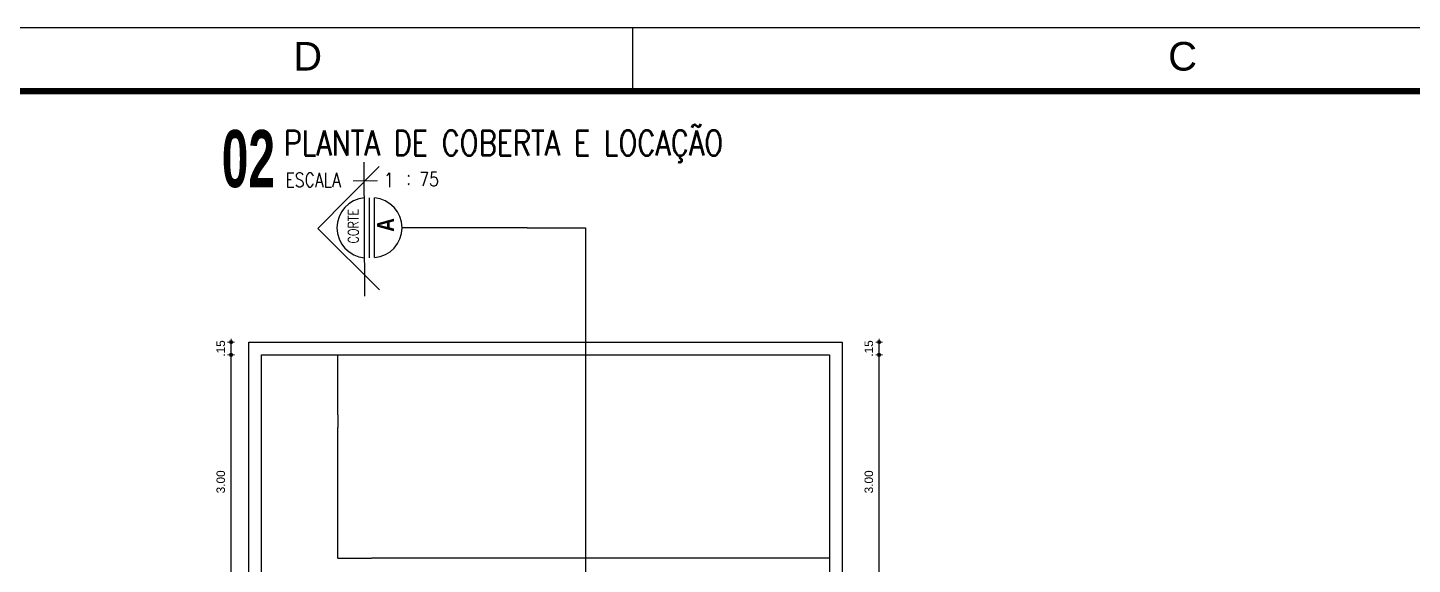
# Model space of a CAD drawing. Header units: millimetres. Extents: x 3724 to 8454, y 143 to 322.
# Drawn here: x 3739.86 to 3756.2, y 180.92 to 187.26 of the extents above; entities that cross this region are included whole.
import ezdxf
from ezdxf.enums import TextEntityAlignment as Align

# ---------------------------------------------------------------- set-up
doc = ezdxf.new("R2010")
doc.units = ezdxf.units.MM
doc.header["$LTSCALE"] = 20
doc.linetypes.add('DASHDOT2', pattern=[12.7, 6.35, -3.175, 0, -3.175])
for name, color, linetype in [('0-COTAS', 8, 'Continuous'), ('A-PEN-08', 8, 'Continuous'), ('A-PEN-B', 5, 'Continuous'), ('A-PEN-C', 4, 'Continuous'), ('A-PEN-R', 1, 'Continuous'), ('E-TXT-G', 3, 'Continuous'), ('E-TXT-Y', 2, 'Continuous'), ('L-Cortes', 2, 'Continuous')]:
    doc.layers.add(name, color=color, linetype=linetype)
doc.layers.add('COTAS', color=53, linetype='Continuous', lineweight=9)
doc.layers.add('E-TXT-W', color=7, linetype='Continuous', lineweight=20)
doc.styles.add('ARIAL', font='arial.ttf', dxfattribs={"height": 2})
doc.styles.add('CARIMBO_DADOS', font='arial.ttf', dxfattribs={"height": 0.1})
doc.styles.add('REG140', font='romans.shx', dxfattribs={"width": 0.8, "height": 0.35})
doc.styles.add('REG60', font='romans.shx', dxfattribs={"width": 0.8, "height": 0.15})
doc.styles.add('REG80', font='romans.shx', dxfattribs={"width": 0.8, "height": 0.1})
doc.styles.add('SANSSERIF2', font='sanssb__.ttf', dxfattribs={"width": 0.8})
doc.styles.get("Standard").update_dxf_attribs({"font": 'ARIALUNI.TTF', "height": 0.3})
doc.dimstyles.get("Standard").update_dxf_attribs({"dimtxt": 0.18, "dimasz": 0.18, "dimexe": 0.18, "dimexo": 0.0625, "dimgap": 0.09, "dimtad": 0, "dimtih": 1, "dimtoh": 1, "dimdec": 4, "dimzin": 0, "dimdsep": 46, "dimtxsty": 'Standard', "dimcen": 0.09, "dimadec": 0, "dimazin": 0, "dimtfac": 1, "dimtdec": 4, "dimtofl": 0, "dimtmove": 0, "dimatfit": 3, "dimfxl": 1, "dimtolj": 1, "dimtzin": 0, "dimarcsym": 0})

# ---------------------------------------------------------------- blocks, each defined once
blk = doc.blocks.new('CIRCULOS')
at = {"layer": 'COTAS'}
for p, q in [((-4, 0), (4, 0)), ((0, 4), (0, -4))]:
    blk.add_line(p, q, dxfattribs=at)
for radius in [2, 1]:
    blk.add_circle((0, 0), radius, dxfattribs=at)
blk = doc.blocks.new('*D630')
at = {"layer": 'A-PEN-08', "color": 8, "lineweight": -2, "ltscale": 0.05}
blk.add_line((3742.262, 180.402), (3742.262, 183.382), dxfattribs=at)
at = {"layer": 'Defpoints', "color": 0, "ltscale": 0.05}
for p in [(3742.262, 183.392), (3742.621, 183.392), (3742.471, 180.392)]:
    blk.add_point(p, dxfattribs=at)
at = {"layer": 'A-PEN-08', "color": 8, "lineweight": -2, "ltscale": 0.05, "xscale": 0.01, "yscale": 0.01, "zscale": 0.01}
for p, rotation in [((3742.262, 183.392), 90), ((3742.262, 180.392), 270)]:
    blk.add_blockref('CIRCULOS', p, dxfattribs=dict(at, rotation=rotation))
at = {"layer": 'A-PEN-08', "color": 230, "ltscale": 0.05, "insert": (3742.141, 181.892), "char_height": 0.1, "attachment_point": 5, "rotation": 90, "style": 'CARIMBO_DADOS'}
blk.add_mtext('\\A1;3.00', dxfattribs=at)
blk = doc.blocks.new('*D592')
at = {"layer": 'A-PEN-08', "color": 8, "lineweight": -2, "ltscale": 0.05}
for p, q in [((3742.262, 183.552), (3742.262, 183.562)), ((3742.262, 183.392), (3742.262, 183.542)), ((3742.262, 183.382), (3742.262, 183.372))]:
    blk.add_line(p, q, dxfattribs=at)
at = {"layer": 'Defpoints', "color": 0, "ltscale": 0.05}
for p in [(3742.262, 183.542), (3742.471, 183.542), (3742.621, 183.392)]:
    blk.add_point(p, dxfattribs=at)
at = {"layer": 'A-PEN-08', "color": 8, "lineweight": -2, "ltscale": 0.05, "xscale": 0.01, "yscale": 0.01, "zscale": 0.01}
for p, rotation in [((3742.262, 183.542), 270), ((3742.262, 183.392), 90)]:
    blk.add_blockref('CIRCULOS', p, dxfattribs=dict(at, rotation=rotation))
at = {"layer": 'A-PEN-08', "color": 230, "ltscale": 0.05, "insert": (3742.141, 183.467), "char_height": 0.1, "attachment_point": 5, "rotation": 90, "style": 'CARIMBO_DADOS'}
blk.add_mtext('\\A1;.15', dxfattribs=at)
blk = doc.blocks.new('IND_DES')
at = {"layer": 'E-TXT-W'}
blk.add_line((0.0269, -0.2428), (0.1984, -0.2428), dxfattribs=at)
at = {"layer": 'E-TXT-G', "style": 'REG80', "width": 0.8}
for s, p in [('ESCALA', (-0.4463, -0.2864)), ('1', (0.2426, -0.2864)), (':', (0.3988, -0.2706))]:
    blk.add_text(s, height=0.1, dxfattribs=at).set_placement(p)
blk.add_attdef('ESCALA', (0.4897, -0.2812), '', height=0.1, dxfattribs=at)
at = {"layer": 'E-TXT-W', "style": 'SANSSERIF2', "width": 0.6}
blk.add_attdef('00', text='', height=0.4, dxfattribs=at).set_placement((-0.7083, -0.2881), align=Align.CENTER)
at = {"layer": 'E-TXT-Y', "style": 'REG140', "width": 0.8}
for tag, p in [('PROJETO', (-0.4563, 0.1829)), ('DESENHO', (-0.4582, -0.0658))]:
    blk.add_attdef(tag, p, '', height=0.175, dxfattribs=at)
blk = doc.blocks.new('PRANCHA')
at = {"color": 1}
blk.add_line((30.6, 58.4), (30.6, 59.4), dxfattribs=at)
blk.add_lwpolyline([(0, 0), (84.1, 0), (84.1, 59.4), (0, 59.4)], close=True, dxfattribs=at)
at = {"color": 4, "const_width": 0.1}
blk.add_lwpolyline([(2.5, 58.4), (83.1, 58.4), (83.1, 1), (2.5, 1)], close=True, dxfattribs=at)
at = {"color": 50, "linetype": 'Continuous', "style": 'ARIAL'}
for s, p in [('D', (25.487, 58.95)), ('C', (39.25, 58.95))]:
    blk.add_text(s, height=0.45, dxfattribs=at).set_placement(p, align=Align.MIDDLE)
blk = doc.blocks.new('*D902')
at = {"layer": '0-COTAS', "color": 8, "lineweight": -2, "ltscale": 0.05}
blk.add_line((3749.908, 180.402), (3749.908, 183.382), dxfattribs=at)
at = {"layer": 'Defpoints', "color": 0, "ltscale": 0.05}
for p in [(3749.817, 183.392), (3749.908, 183.392), (3749.908, 180.392)]:
    blk.add_point(p, dxfattribs=at)
at = {"layer": '0-COTAS', "color": 8, "lineweight": -2, "ltscale": 0.05, "xscale": 0.01, "yscale": 0.01, "zscale": 0.01}
for p, rotation in [((3749.908, 183.392), 90), ((3749.908, 180.392), 270)]:
    blk.add_blockref('CIRCULOS', p, dxfattribs=dict(at, rotation=rotation))
at = {"layer": '0-COTAS', "color": 230, "ltscale": 0.05, "insert": (3749.787, 181.892), "char_height": 0.1, "attachment_point": 5, "rotation": 90, "style": 'CARIMBO_DADOS'}
blk.add_mtext('\\A1;3.00', dxfattribs=at)
blk = doc.blocks.new('*D903')
at = {"layer": '0-COTAS', "color": 8, "lineweight": -2, "ltscale": 0.05}
for p, q in [((3749.908, 183.552), (3749.908, 183.562)), ((3749.908, 183.392), (3749.908, 183.542)), ((3749.908, 183.382), (3749.908, 183.372))]:
    blk.add_line(p, q, dxfattribs=at)
at = {"layer": 'Defpoints', "color": 0, "ltscale": 0.05}
for p in [(3749.471, 183.542), (3749.908, 183.542), (3749.817, 183.392)]:
    blk.add_point(p, dxfattribs=at)
at = {"layer": '0-COTAS', "color": 8, "lineweight": -2, "ltscale": 0.05, "xscale": 0.01, "yscale": 0.01, "zscale": 0.01}
for p, rotation in [((3749.908, 183.542), 270), ((3749.908, 183.392), 90)]:
    blk.add_blockref('CIRCULOS', p, dxfattribs=dict(at, rotation=rotation))
at = {"layer": '0-COTAS', "color": 230, "ltscale": 0.05, "insert": (3749.787, 183.467), "char_height": 0.1, "attachment_point": 5, "rotation": 90, "style": 'CARIMBO_DADOS'}
blk.add_mtext('\\A1;.15', dxfattribs=at)

msp = doc.modelspace()

# ---------------------------------------------------------------- linework, layer by layer
at = {"color": 6}
for p, q in [((3744.008, 185.614), (3743.284, 184.884)), ((3743.84, 184.084), (3743.834, 185.667)), ((3744.013, 184.161), (3743.284, 184.884))]:
    msp.add_line(p, q, dxfattribs=at)
for p, q in [((3743.897, 184.539), (3743.895, 185.245)), ((3743.956, 184.54), (3743.953, 185.245))]:
    msp.add_line(p, q)
for centre, start, end in [((3743.866, 184.892), 94.9912, 265.4309), ((3743.925, 184.892), 274.9912, 85.4309)]:
    msp.add_arc(centre, 0.354, start, end)
at = {"layer": 'A-PEN-B', "ltscale": 0.05}
for p, q in [((3742.471, 180.392), (3742.471, 183.542)), ((3742.471, 183.542), (3749.471, 183.542)), ((3749.471, 183.542), (3749.471, 180.392)), ((3742.621, 183.392), (3749.321, 183.392)), ((3742.621, 180.392), (3742.621, 183.392)), ((3749.321, 183.392), (3749.321, 180.392))]:
    msp.add_line(p, q, dxfattribs=at)
at = {"layer": 'A-PEN-B', "color": 8, "ltscale": 0.05}
msp.add_line((3743.521, 182.682), (3743.521, 183.392), dxfattribs=at)
at = {"layer": 'A-PEN-B', "color": 8, "linetype": 'DASHDOT2', "ltscale": 0.05}
for p, q in [((3743.521, 182.682), (3743.521, 182.532)), ((3743.521, 180.992), (3743.521, 182.532)), ((3743.521, 180.992), (3743.921, 180.992))]:
    msp.add_line(p, q, dxfattribs=at)
at = {"layer": 'A-PEN-C', "color": 8, "ltscale": 0.05}
msp.add_line((3749.321, 180.992), (3743.921, 180.992), dxfattribs=at)
at = {"layer": 'A-PEN-R', "linetype": 'DASHDOT2', "ltscale": 0.3}
for p, q in [((3745.754, 184.893), (3744.279, 184.893)), ((3745.754, 184.893), (3746.442, 184.893)), ((3746.442, 184.893), (3746.442, 155.88))]:
    msp.add_line(p, q, dxfattribs=at)

# ---------------------------------------------------------------- block references
at = {"xscale": 0.75, "yscale": 0.75, "zscale": 0.75}
msp.add_blockref('PRANCHA', (3724.051, 142.705), dxfattribs=at)
ref = msp.add_blockref('IND_DES', (3743.657, 185.857), dxfattribs=dict(xscale=1.687496000000465, yscale=1.68749600000001, zscale=1.68749600000001))
ref.add_attrib('00', '02', dxfattribs={"layer": 'E-TXT-W', "height": 0.675, "style": 'SANSSERIF2', "width": 0.6}).set_placement((3742.467, 185.371), align=Align.CENTER)
ref.add_attrib('DESENHO', 'PLANTA DE COBERTA E LOCAÇÃO', (3742.884, 185.746), dxfattribs={"layer": 'E-TXT-Y', "height": 0.29531, "style": 'REG140', "width": 0.8})
ref.add_attrib('ESCALA', '75', (3744.483, 185.382), dxfattribs={"layer": 'E-TXT-G', "height": 0.1688, "style": 'REG80', "width": 0.8})

# ---------------------------------------------------------------- texts
at = {"layer": 'L-Cortes', "color": 7, "width": 0.8}
for s, height, style, p in [('CORTE', 0.12, 'REG60', (3743.765, 184.707)), ('A', 0.2, 'SANSSERIF2', (3744.185, 184.845))]:
    msp.add_text(s, height=height, rotation=90.211, dxfattribs=dict(at, style=style)).set_placement(p)

# ---------------------------------------------------------------- dimensions: what is measured, and where the dimension line sits
at = {"layer": '0-COTAS', "ltscale": 0.05}
for base, p1, p2, picture, middle in [((3749.908, 183.542), (3749.817, 183.392), (3749.471, 183.542), '*D903', (3749.787, 183.467)), ((3749.908, 183.392), (3749.908, 180.392), (3749.817, 183.392), '*D902', (3749.787, 181.892))]:
    dim = msp.add_linear_dim(base=base, p1=p1, p2=p2, angle=90, dimstyle='Standard', override={"dimtxt": 0.1, "dimasz": 0.01, "dimexe": 0, "dimexo": 0, "dimgap": 0.07, "dimtad": 1, "dimtih": 0, "dimtoh": 0, "dimdec": 2, "dimzin": 5, "dimtxsty": 'CARIMBO_DADOS', "dimblk1": 'CIRCULOS', "dimblk2": 'CIRCULOS', "dimsah": 1, "dimcen": 0, "dimse1": 1, "dimse2": 1, "dimclrd": 8, "dimclre": 8, "dimclrt": 230, "dimtfac": 100, "dimtdec": 2, "dimtix": 1, "dimtofl": 1, "dimtmove": 2, "dimldrblk": 'CIRCULOS', "dimtzin": 5}, dxfattribs=at)
    dim.commit()
    dim.dimension.update_dxf_attribs({"geometry": picture, "text_midpoint": middle})
at = {"layer": 'A-PEN-08', "ltscale": 0.05}
for base, p1, p2, picture, middle in [((3742.262, 183.542), (3742.621, 183.392), (3742.471, 183.542), '*D592', (3742.141, 183.467)), ((3742.262, 183.392), (3742.471, 180.392), (3742.621, 183.392), '*D630', (3742.141, 181.892))]:
    dim = msp.add_linear_dim(base=base, p1=p1, p2=p2, angle=90, dimstyle='Standard', override={"dimtxt": 0.1, "dimasz": 0.01, "dimexe": 0, "dimexo": 0, "dimgap": 0.07, "dimtad": 1, "dimtih": 0, "dimtoh": 0, "dimdec": 2, "dimzin": 5, "dimtxsty": 'CARIMBO_DADOS', "dimblk1": 'CIRCULOS', "dimblk2": 'CIRCULOS', "dimsah": 1, "dimcen": 0, "dimse1": 1, "dimse2": 1, "dimclrd": 8, "dimclre": 8, "dimclrt": 230, "dimtfac": 100, "dimtdec": 2, "dimtix": 1, "dimtofl": 1, "dimtmove": 2, "dimldrblk": 'CIRCULOS', "dimfxl": 0, "dimfxlon": 1, "dimtzin": 5, "dimarcsym": 1}, dxfattribs=at)
    dim.commit()
    dim.dimension.update_dxf_attribs({"geometry": picture, "text_midpoint": middle})

doc.saveas('drawing.dxf')
